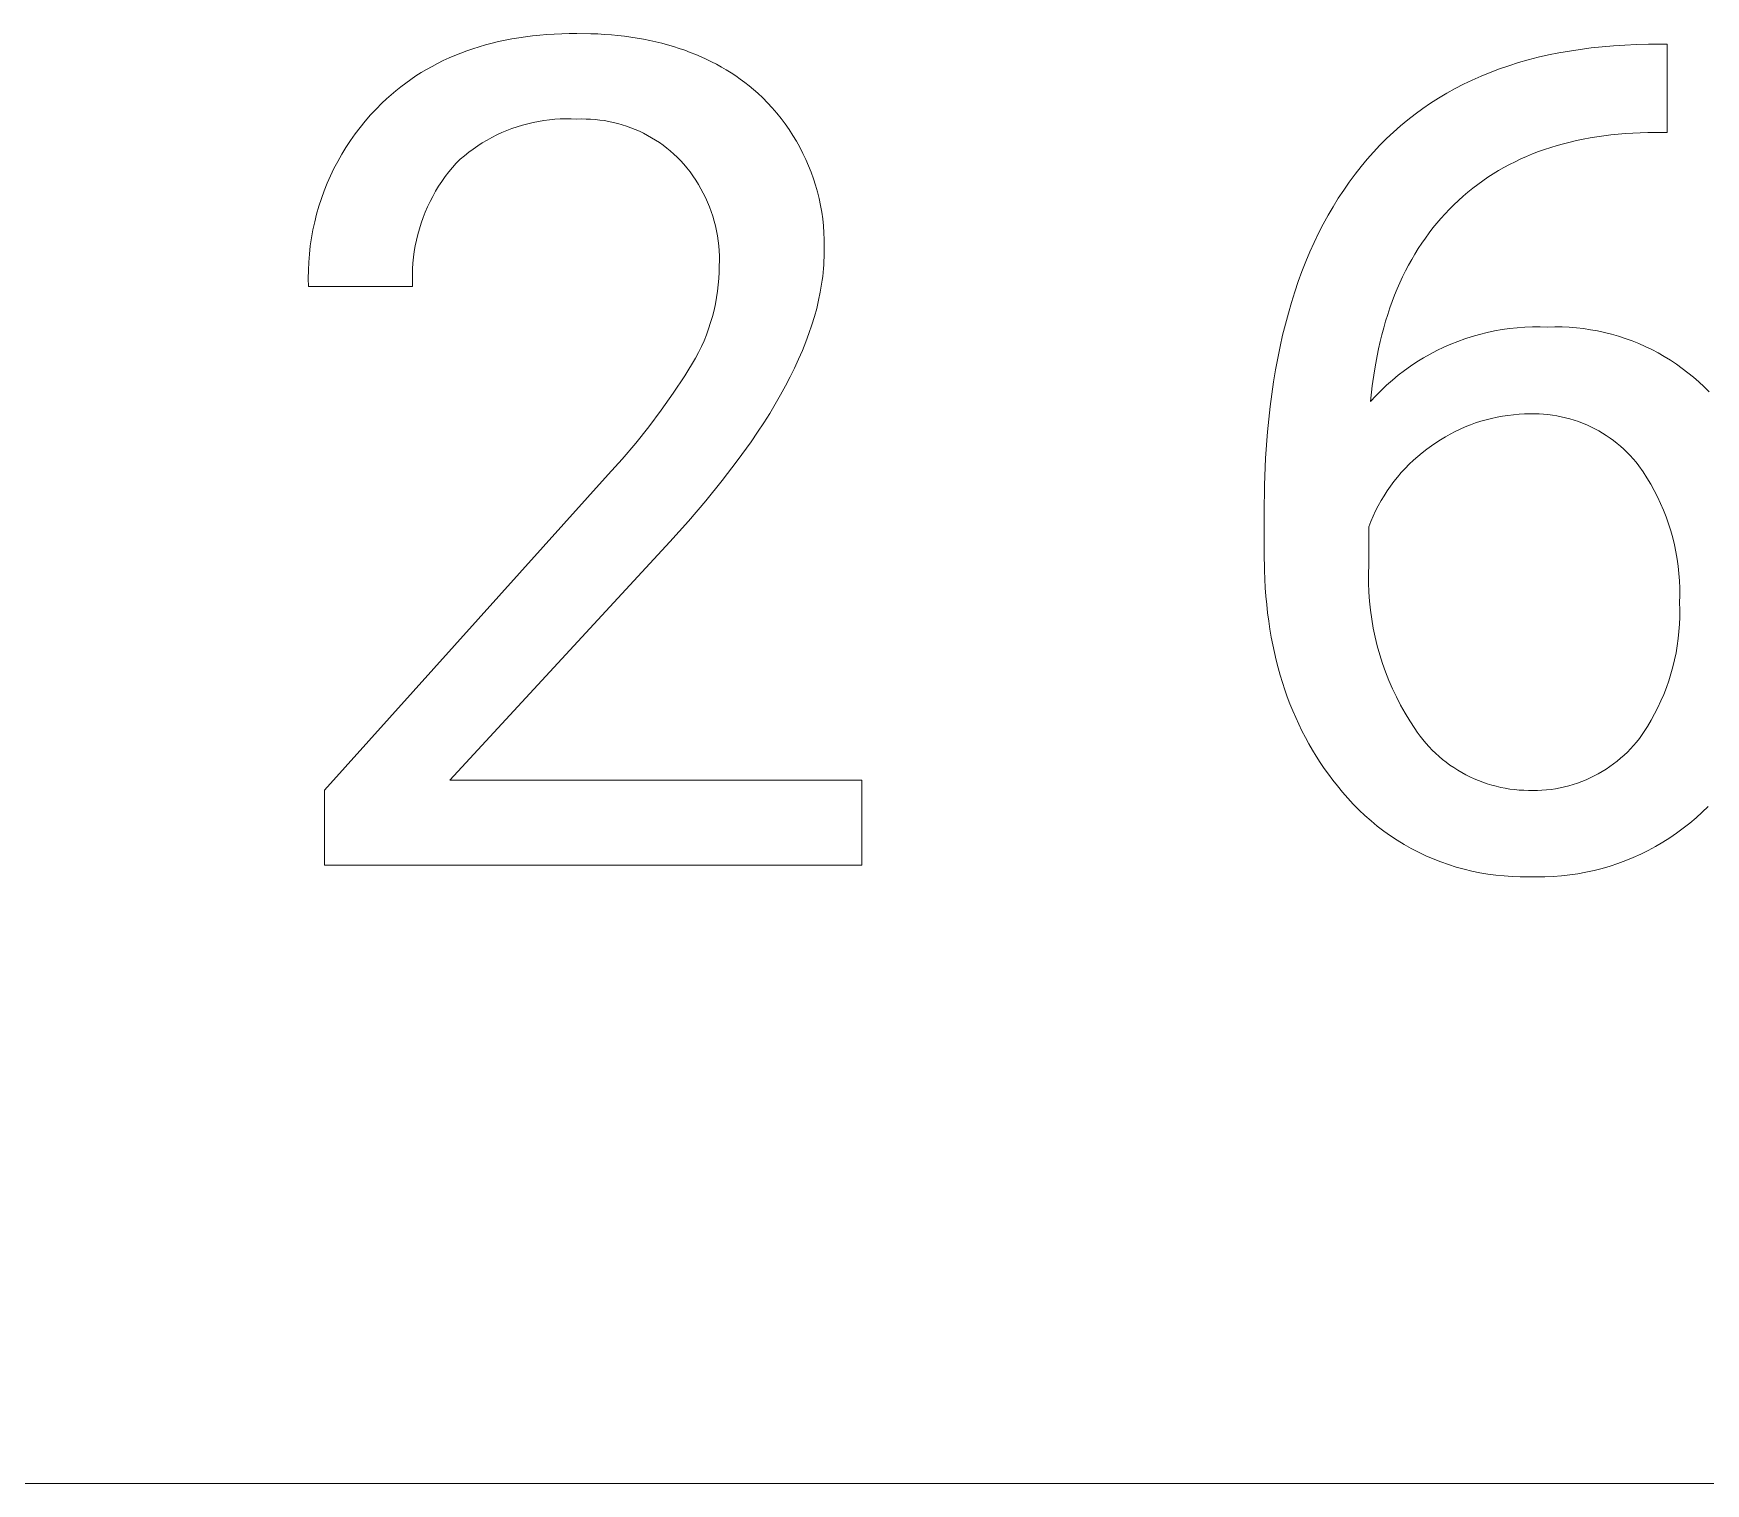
# Model space of a CAD drawing. Header units: millimetres. Extents: x 1348 to 6197, y -150 to 3238.
# Drawn here: x 5207.3 to 5300.9, y 121.2 to 202.3 of the extents above; entities that cross this region are included whole.
import ezdxf

# ---------------------------------------------------------------- set-up
doc = ezdxf.new("R2010")
doc.units = ezdxf.units.MM
doc.header["$MEASUREMENT"] = 0
doc.layers.add('Domyślny', color=7, linetype='Continuous', true_color=0x000000)

msp = doc.modelspace()

# ---------------------------------------------------------------- linework, layer by layer
at = {"layer": 'Domyślny', "color": 18, "lineweight": 15, "true_color": 0x000000}
for p, q in [((5234.899, 202.157), (5235.292, 202.206)), ((5235.292, 202.206), (5235.691, 202.248)), ((5235.691, 202.248), (5236.094, 202.282)), ((5236.094, 202.282), (5236.504, 202.309)), ((5236.504, 202.309), (5236.918, 202.328)), ((5236.918, 202.328), (5237.338, 202.339)), ((5237.338, 202.339), (5237.764, 202.343)), ((5237.764, 202.343), (5238.553, 202.33)), ((5238.553, 202.33), (5238.94, 202.313)), ((5238.94, 202.313), (5239.321, 202.29)), ((5239.321, 202.29), (5239.697, 202.261)), ((5239.697, 202.261), (5240.068, 202.225)), ((5240.068, 202.225), (5240.434, 202.183)), ((5240.434, 202.183), (5240.795, 202.134)), ((5230.939, 201.111), (5231.271, 201.244)), ((5231.271, 201.244), (5231.61, 201.37)), ((5231.61, 201.37), (5231.953, 201.488)), ((5231.953, 201.488), (5232.303, 201.598)), ((5232.303, 201.598), (5232.657, 201.701)), ((5232.657, 201.701), (5233.017, 201.796)), ((5233.017, 201.796), (5233.383, 201.883)), ((5233.383, 201.883), (5233.754, 201.963)), ((5233.754, 201.963), (5234.13, 202.035)), ((5234.13, 202.035), (5234.512, 202.1)), ((5234.512, 202.1), (5234.899, 202.157)), ((5240.795, 202.134), (5241.15, 202.078)), ((5241.15, 202.078), (5241.501, 202.016)), ((5241.501, 202.016), (5241.846, 201.948)), ((5241.846, 201.948), (5242.185, 201.873)), ((5242.185, 201.873), (5242.52, 201.791)), ((5242.52, 201.791), (5242.849, 201.703)), ((5242.849, 201.703), (5243.174, 201.608)), ((5243.174, 201.608), (5243.493, 201.507)), ((5243.493, 201.507), (5243.806, 201.399)), ((5243.806, 201.399), (5244.115, 201.285)), ((5244.115, 201.285), (5244.418, 201.164)), ((5292.153, 201.138), (5292.733, 201.255)), ((5292.733, 201.255), (5293.324, 201.36)), ((5293.324, 201.36), (5293.924, 201.453)), ((5293.924, 201.453), (5294.535, 201.532)), ((5294.535, 201.532), (5295.156, 201.599)), ((5295.156, 201.599), (5295.788, 201.652)), ((5295.788, 201.652), (5296.43, 201.693)), ((5296.43, 201.693), (5297.082, 201.722)), ((5297.082, 201.722), (5297.744, 201.737)), ((5297.744, 201.737), (5298.794, 201.737)), ((5298.794, 201.737), (5298.794, 196.796)), ((5229.056, 200.149), (5229.356, 200.329)), ((5229.356, 200.329), (5229.662, 200.5)), ((5229.662, 200.5), (5229.973, 200.664)), ((5229.973, 200.664), (5230.289, 200.821)), ((5230.289, 200.821), (5230.611, 200.97)), ((5230.611, 200.97), (5230.939, 201.111)), ((5244.418, 201.164), (5244.717, 201.037)), ((5244.717, 201.037), (5245.01, 200.903)), ((5245.01, 200.903), (5245.297, 200.763)), ((5245.297, 200.763), (5245.58, 200.616)), ((5245.58, 200.616), (5245.857, 200.462)), ((5245.857, 200.462), (5246.13, 200.302)), ((5246.13, 200.302), (5246.396, 200.136)), ((5288.89, 200.162), (5289.408, 200.357)), ((5289.408, 200.357), (5289.937, 200.539)), ((5289.937, 200.539), (5290.475, 200.708)), ((5290.475, 200.708), (5291.024, 200.864)), ((5291.024, 200.864), (5291.584, 201.007)), ((5291.584, 201.007), (5292.153, 201.138)), ((5227.909, 199.354), (5228.187, 199.564)), ((5228.187, 199.564), (5228.471, 199.767)), ((5228.471, 199.767), (5228.761, 199.962)), ((5228.761, 199.962), (5229.056, 200.149)), ((5246.396, 200.136), (5246.658, 199.963)), ((5246.658, 199.963), (5246.915, 199.783)), ((5246.915, 199.783), (5247.166, 199.597)), ((5247.166, 199.597), (5247.412, 199.405)), ((5247.412, 199.405), (5247.653, 199.206)), ((5286.921, 199.256), (5287.398, 199.501)), ((5287.398, 199.501), (5287.885, 199.735)), ((5287.885, 199.735), (5288.383, 199.955)), ((5288.383, 199.955), (5288.89, 200.162)), ((5226.527, 198.113), (5226.848, 198.435)), ((5226.848, 198.435), (5227.105, 198.676)), ((5227.105, 198.676), (5227.368, 198.91)), ((5227.368, 198.91), (5227.635, 199.136)), ((5227.635, 199.136), (5227.909, 199.354)), ((5247.653, 199.206), (5247.889, 199)), ((5247.889, 199), (5248.169, 198.735)), ((5248.169, 198.735), (5248.439, 198.461)), ((5248.439, 198.461), (5248.701, 198.178)), ((5285.117, 198.144), (5285.553, 198.441)), ((5285.553, 198.441), (5285.998, 198.725)), ((5285.998, 198.725), (5286.455, 198.997)), ((5286.455, 198.997), (5286.921, 199.256)), ((5225.918, 197.436), (5226.217, 197.78)), ((5226.217, 197.78), (5226.527, 198.113)), ((5236.228, 197.509), (5235.922, 197.47)), ((5236.534, 197.538), (5236.228, 197.509)), ((5236.841, 197.556), (5236.534, 197.538)), ((5237.149, 197.563), (5236.841, 197.556)), ((5237.457, 197.56), (5237.149, 197.563)), ((5237.764, 197.547), (5237.457, 197.56)), ((5238.021, 197.555), (5237.764, 197.547)), ((5238.279, 197.554), (5238.021, 197.555)), ((5238.536, 197.544), (5238.279, 197.554)), ((5238.792, 197.525), (5238.536, 197.544)), ((5239.048, 197.498), (5238.792, 197.525)), ((5239.303, 197.462), (5239.048, 197.498)), ((5248.701, 198.178), (5248.952, 197.886)), ((5248.952, 197.886), (5249.194, 197.586)), ((5249.194, 197.586), (5249.426, 197.278)), ((5283.872, 197.175), (5284.277, 197.511)), ((5284.277, 197.511), (5284.692, 197.834)), ((5284.692, 197.834), (5285.117, 198.144)), ((5225.093, 196.35), (5225.356, 196.721)), ((5225.356, 196.721), (5225.631, 197.083)), ((5225.631, 197.083), (5225.918, 197.436)), ((5233.284, 196.661), (5233.01, 196.522)), ((5233.563, 196.791), (5233.284, 196.661)), ((5233.847, 196.91), (5233.563, 196.791)), ((5234.134, 197.02), (5233.847, 196.91)), ((5234.425, 197.121), (5234.134, 197.02)), ((5234.72, 197.211), (5234.425, 197.121)), ((5235.017, 197.291), (5234.72, 197.211)), ((5235.316, 197.361), (5235.017, 197.291)), ((5235.618, 197.421), (5235.316, 197.361)), ((5235.922, 197.47), (5235.618, 197.421)), ((5239.557, 197.417), (5239.303, 197.462)), ((5239.808, 197.364), (5239.557, 197.417)), ((5240.058, 197.302), (5239.808, 197.364)), ((5240.306, 197.232), (5240.058, 197.302)), ((5240.551, 197.153), (5240.306, 197.232)), ((5240.793, 197.066), (5240.551, 197.153)), ((5241.032, 196.971), (5240.793, 197.066)), ((5241.267, 196.868), (5241.032, 196.971)), ((5241.499, 196.756), (5241.267, 196.868)), ((5241.728, 196.637), (5241.499, 196.756)), ((5241.951, 196.51), (5241.728, 196.637)), ((5249.426, 197.278), (5249.647, 196.963)), ((5249.647, 196.963), (5249.857, 196.64)), ((5249.857, 196.64), (5250.056, 196.311)), ((5283.094, 196.465), (5283.478, 196.826)), ((5283.478, 196.826), (5283.872, 197.175)), ((5294.866, 196.562), (5294.481, 196.499)), ((5295.257, 196.617), (5294.866, 196.562)), ((5295.652, 196.666), (5295.257, 196.617)), ((5296.054, 196.706), (5295.652, 196.666)), ((5296.46, 196.74), (5296.054, 196.706)), ((5296.872, 196.766), (5296.46, 196.74)), ((5297.289, 196.785), (5296.872, 196.766)), ((5297.712, 196.796), (5297.289, 196.785)), ((5298.794, 196.796), (5297.712, 196.796)), ((5224.606, 195.581), (5224.843, 195.969)), ((5224.843, 195.969), (5225.093, 196.35)), ((5231.716, 195.692), (5231.475, 195.5)), ((5231.963, 195.875), (5231.716, 195.692)), ((5232.216, 196.05), (5231.963, 195.875)), ((5232.475, 196.217), (5232.216, 196.05)), ((5232.74, 196.374), (5232.475, 196.217)), ((5233.01, 196.522), (5232.74, 196.374)), ((5242.171, 196.376), (5241.951, 196.51)), ((5242.386, 196.234), (5242.171, 196.376)), ((5242.595, 196.085), (5242.386, 196.234)), ((5242.8, 195.929), (5242.595, 196.085)), ((5242.999, 195.766), (5242.8, 195.929)), ((5243.192, 195.596), (5242.999, 195.766)), ((5250.056, 196.311), (5250.244, 195.974)), ((5250.244, 195.974), (5250.421, 195.632)), ((5250.421, 195.632), (5250.586, 195.284)), ((5282.004, 195.303), (5282.357, 195.703)), ((5282.357, 195.703), (5282.72, 196.091)), ((5282.72, 196.091), (5283.094, 196.465)), ((5291.596, 195.728), (5291.26, 195.598)), ((5291.938, 195.85), (5291.596, 195.728)), ((5292.285, 195.965), (5291.938, 195.85)), ((5292.638, 196.073), (5292.285, 195.965)), ((5292.996, 196.173), (5292.638, 196.073)), ((5293.359, 196.265), (5292.996, 196.173)), ((5293.728, 196.351), (5293.359, 196.265)), ((5294.102, 196.428), (5293.728, 196.351)), ((5294.481, 196.499), (5294.102, 196.428)), ((5223.974, 194.372), (5224.171, 194.782)), ((5224.171, 194.782), (5224.382, 195.185)), ((5224.382, 195.185), (5224.606, 195.581)), ((5230.799, 194.846), (5230.593, 194.592)), ((5231.014, 195.092), (5230.799, 194.846)), ((5231.241, 195.3), (5231.014, 195.092)), ((5231.475, 195.5), (5231.241, 195.3)), ((5243.38, 195.42), (5243.192, 195.596)), ((5243.561, 195.238), (5243.38, 195.42)), ((5243.749, 195.029), (5243.561, 195.238)), ((5243.929, 194.814), (5243.749, 195.029)), ((5244.101, 194.593), (5243.929, 194.814)), ((5250.586, 195.284), (5250.74, 194.931)), ((5250.74, 194.931), (5250.881, 194.573)), ((5281.327, 194.465), (5281.661, 194.89)), ((5281.661, 194.89), (5282.004, 195.303)), ((5289.658, 194.838), (5289.354, 194.664)), ((5289.968, 195.005), (5289.658, 194.838)), ((5290.283, 195.164), (5289.968, 195.005)), ((5290.603, 195.317), (5290.283, 195.164)), ((5290.929, 195.461), (5290.603, 195.317)), ((5291.26, 195.598), (5290.929, 195.461)), ((5223.622, 193.533), (5223.791, 193.955)), ((5223.791, 193.955), (5223.974, 194.372)), ((5230.028, 193.79), (5229.858, 193.511)), ((5230.207, 194.064), (5230.028, 193.79)), ((5230.395, 194.331), (5230.207, 194.064)), ((5230.593, 194.592), (5230.395, 194.331)), ((5244.266, 194.366), (5244.101, 194.593)), ((5244.423, 194.134), (5244.266, 194.366)), ((5244.572, 193.896), (5244.423, 194.134)), ((5244.713, 193.653), (5244.572, 193.896)), ((5250.881, 194.573), (5251.011, 194.21)), ((5251.011, 194.21), (5251.128, 193.843)), ((5251.128, 193.843), (5251.233, 193.472)), ((5280.691, 193.58), (5281.004, 194.028)), ((5281.004, 194.028), (5281.327, 194.465)), ((5288.192, 193.892), (5287.915, 193.68)), ((5288.475, 194.096), (5288.192, 193.892)), ((5288.762, 194.293), (5288.475, 194.096)), ((5289.056, 194.482), (5288.762, 194.293)), ((5289.354, 194.664), (5289.056, 194.482)), ((5223.327, 192.672), (5223.468, 193.105)), ((5223.468, 193.105), (5223.622, 193.533)), ((5229.548, 192.935), (5229.408, 192.639)), ((5229.698, 193.225), (5229.548, 192.935)), ((5229.858, 193.511), (5229.698, 193.225)), ((5244.845, 193.406), (5244.713, 193.653)), ((5244.969, 193.155), (5244.845, 193.406)), ((5245.084, 192.899), (5244.969, 193.155)), ((5245.19, 192.639), (5245.084, 192.899)), ((5251.233, 193.472), (5251.325, 193.098)), ((5251.325, 193.098), (5251.404, 192.721)), ((5280.098, 192.648), (5280.389, 193.12)), ((5280.389, 193.12), (5280.691, 193.58)), ((5287.116, 193), (5286.861, 192.759)), ((5287.377, 193.234), (5287.116, 193)), ((5287.643, 193.461), (5287.377, 193.234)), ((5287.915, 193.68), (5287.643, 193.461)), ((5223.091, 191.794), (5223.202, 192.235)), ((5223.202, 192.235), (5223.327, 192.672)), ((5229.159, 192.034), (5229.05, 191.726)), ((5229.278, 192.339), (5229.159, 192.034)), ((5229.408, 192.639), (5229.278, 192.339)), ((5245.287, 192.376), (5245.19, 192.639)), ((5245.376, 192.11), (5245.287, 192.376)), ((5245.455, 191.841), (5245.376, 192.11)), ((5251.404, 192.721), (5251.471, 192.342)), ((5251.471, 192.342), (5251.526, 191.96)), ((5251.526, 191.96), (5251.567, 191.577)), ((5279.547, 191.67), (5279.817, 192.165)), ((5279.817, 192.165), (5280.098, 192.648)), ((5286.136, 191.995), (5285.908, 191.729)), ((5286.371, 192.256), (5286.136, 191.995)), ((5286.613, 192.511), (5286.371, 192.256)), ((5286.861, 192.759), (5286.613, 192.511)), ((5222.914, 190.901), (5222.995, 191.349)), ((5222.995, 191.349), (5223.091, 191.794)), ((5228.865, 191.099), (5228.788, 190.781)), ((5228.952, 191.414), (5228.865, 191.099)), ((5229.05, 191.726), (5228.952, 191.414)), ((5245.524, 191.569), (5245.455, 191.841)), ((5245.585, 191.296), (5245.524, 191.569)), ((5245.636, 191.02), (5245.585, 191.296)), ((5245.677, 190.743), (5245.636, 191.02)), ((5251.567, 191.577), (5251.595, 191.193)), ((5251.595, 191.193), (5251.611, 190.808)), ((5279.038, 190.645), (5279.287, 191.163)), ((5279.287, 191.163), (5279.547, 191.67)), ((5285.472, 191.177), (5285.264, 190.891)), ((5285.687, 191.456), (5285.472, 191.177)), ((5285.908, 191.729), (5285.687, 191.456)), ((5222.797, 189.999), (5222.848, 190.451)), ((5222.848, 190.451), (5222.914, 190.901)), ((5228.668, 190.138), (5228.625, 189.814)), ((5228.723, 190.46), (5228.668, 190.138)), ((5228.788, 190.781), (5228.723, 190.46)), ((5245.709, 190.464), (5245.677, 190.743)), ((5245.732, 190.184), (5245.709, 190.464)), ((5245.744, 189.904), (5245.732, 190.184)), ((5251.603, 190.038), (5251.601, 189.826)), ((5251.613, 190.423), (5251.603, 190.038)), ((5251.611, 190.808), (5251.613, 190.423)), ((5278.572, 189.573), (5278.8, 190.115)), ((5278.8, 190.115), (5279.038, 190.645)), ((5284.867, 190.302), (5284.678, 189.998)), ((5285.062, 190.6), (5284.867, 190.302)), ((5285.264, 190.891), (5285.062, 190.6)), ((5222.736, 188.636), (5222.741, 189.091)), ((5222.741, 189.091), (5222.762, 189.545)), ((5222.762, 189.545), (5222.797, 189.999)), ((5228.572, 189.162), (5228.562, 188.835)), ((5228.593, 189.488), (5228.572, 189.162)), ((5228.625, 189.814), (5228.593, 189.488)), ((5245.735, 188.984), (5245.741, 189.344)), ((5245.741, 189.344), (5245.748, 189.624)), ((5245.748, 189.624), (5245.744, 189.904)), ((5251.569, 189.183), (5251.55, 188.966)), ((5251.584, 189.398), (5251.569, 189.183)), ((5251.595, 189.613), (5251.584, 189.398)), ((5251.601, 189.826), (5251.595, 189.613)), ((5278.355, 189.019), (5278.572, 189.573)), ((5284.321, 189.372), (5284.152, 189.05)), ((5284.496, 189.688), (5284.321, 189.372)), ((5284.678, 189.998), (5284.496, 189.688)), ((5222.747, 188.181), (5222.736, 188.636)), ((5228.576, 188.181), (5222.747, 188.181)), ((5228.562, 188.835), (5228.563, 188.508)), ((5228.563, 188.508), (5228.576, 188.181)), ((5245.643, 187.911), (5245.685, 188.267)), ((5245.685, 188.267), (5245.716, 188.625)), ((5245.716, 188.625), (5245.735, 188.984)), ((5251.468, 188.307), (5251.392, 187.861)), ((5251.5, 188.528), (5251.468, 188.307)), ((5251.527, 188.747), (5251.5, 188.528)), ((5251.55, 188.966), (5251.527, 188.747)), ((5277.952, 187.878), (5278.148, 188.454)), ((5278.148, 188.454), (5278.355, 189.019)), ((5283.834, 188.387), (5283.685, 188.046)), ((5283.99, 188.721), (5283.834, 188.387)), ((5284.152, 189.05), (5283.99, 188.721)), ((5245.445, 186.852), (5245.523, 187.202)), ((5245.523, 187.202), (5245.589, 187.556)), ((5245.589, 187.556), (5245.643, 187.911)), ((5251.3, 187.41), (5251.19, 186.954)), ((5251.392, 187.861), (5251.3, 187.41)), ((5277.592, 186.689), (5277.766, 187.289)), ((5277.766, 187.289), (5277.952, 187.878)), ((5283.407, 187.345), (5283.278, 186.986)), ((5283.543, 187.699), (5283.407, 187.345)), ((5283.685, 188.046), (5283.543, 187.699)), ((5245.255, 186.159), (5245.356, 186.503)), ((5245.356, 186.503), (5245.445, 186.852)), ((5251.064, 186.493), (5250.921, 186.027)), ((5251.19, 186.954), (5251.064, 186.493)), ((5277.427, 186.077), (5277.592, 186.689)), ((5283.155, 186.62), (5283.039, 186.248)), ((5283.278, 186.986), (5283.155, 186.62)), ((5244.886, 185.147), (5245.02, 185.48)), ((5245.02, 185.48), (5245.143, 185.817)), ((5245.143, 185.817), (5245.255, 186.159)), ((5250.76, 185.555), (5250.583, 185.078)), ((5250.921, 186.027), (5250.76, 185.555)), ((5277.131, 184.819), (5277.274, 185.454)), ((5277.274, 185.454), (5277.427, 186.077)), ((5282.826, 185.485), (5282.73, 185.095)), ((5282.929, 185.87), (5282.826, 185.485)), ((5283.039, 186.248), (5282.929, 185.87)), ((5287.48, 185.253), (5287.886, 185.385)), ((5287.886, 185.385), (5288.298, 185.502)), ((5288.298, 185.502), (5288.712, 185.605)), ((5288.712, 185.605), (5289.131, 185.694)), ((5289.131, 185.694), (5289.552, 185.769)), ((5289.552, 185.769), (5289.975, 185.829)), ((5289.975, 185.829), (5290.4, 185.875)), ((5290.4, 185.875), (5290.826, 185.906)), ((5290.826, 185.906), (5291.254, 185.923)), ((5291.254, 185.923), (5291.681, 185.925)), ((5291.681, 185.925), (5292.109, 185.912)), ((5292.109, 185.912), (5292.51, 185.921)), ((5292.51, 185.921), (5292.912, 185.917)), ((5292.912, 185.917), (5293.313, 185.899)), ((5293.313, 185.899), (5293.713, 185.868)), ((5293.713, 185.868), (5294.112, 185.823)), ((5294.112, 185.823), (5294.509, 185.765)), ((5294.509, 185.765), (5294.904, 185.693)), ((5294.904, 185.693), (5295.296, 185.608)), ((5295.296, 185.608), (5295.686, 185.51)), ((5295.686, 185.51), (5296.072, 185.398)), ((5296.072, 185.398), (5296.453, 185.274)), ((5244.417, 184.176), (5244.584, 184.494)), ((5244.584, 184.494), (5244.74, 184.818)), ((5244.74, 184.818), (5244.886, 185.147)), ((5250.39, 184.596), (5250.179, 184.109)), ((5250.583, 185.078), (5250.39, 184.596)), ((5276.998, 184.172), (5277.131, 184.819)), ((5282.64, 184.698), (5282.557, 184.295)), ((5282.73, 185.095), (5282.64, 184.698)), ((5285.154, 184.181), (5285.525, 184.393)), ((5285.525, 184.393), (5285.904, 184.591)), ((5285.904, 184.591), (5286.289, 184.777)), ((5286.289, 184.777), (5286.68, 184.949)), ((5286.68, 184.949), (5287.077, 185.108)), ((5287.077, 185.108), (5287.48, 185.253)), ((5296.453, 185.274), (5296.831, 185.137)), ((5296.831, 185.137), (5297.203, 184.987)), ((5297.203, 184.987), (5297.57, 184.825)), ((5297.57, 184.825), (5297.932, 184.651)), ((5297.932, 184.651), (5298.287, 184.464)), ((5298.287, 184.464), (5298.636, 184.265)), ((5243.806, 183.182), (5244.417, 184.176)), ((5249.951, 183.617), (5249.707, 183.12)), ((5250.179, 184.109), (5249.951, 183.617)), ((5276.765, 182.843), (5276.876, 183.513)), ((5276.876, 183.513), (5276.998, 184.172)), ((5282.41, 183.47), (5282.289, 182.621)), ((5282.48, 183.886), (5282.41, 183.47)), ((5282.557, 184.295), (5282.48, 183.886)), ((5283.746, 183.212), (5284.085, 183.472)), ((5284.085, 183.472), (5284.433, 183.721)), ((5284.433, 183.721), (5284.79, 183.957)), ((5284.79, 183.957), (5285.154, 184.181)), ((5298.636, 184.265), (5298.978, 184.055)), ((5298.978, 184.055), (5299.313, 183.833)), ((5299.313, 183.833), (5299.64, 183.6)), ((5299.64, 183.6), (5299.959, 183.357)), ((5243.165, 182.206), (5243.806, 183.182)), ((5249.445, 182.618), (5249.167, 182.11)), ((5249.707, 183.12), (5249.445, 182.618)), ((5276.574, 181.468), (5276.765, 182.843)), ((5282.289, 182.621), (5282.194, 181.746)), ((5282.784, 182.364), (5283.095, 182.658)), ((5283.095, 182.658), (5283.416, 182.94)), ((5283.416, 182.94), (5283.746, 183.212)), ((5299.959, 183.357), (5300.27, 183.102)), ((5300.27, 183.102), (5300.572, 182.838)), ((5300.572, 182.838), (5300.864, 182.563)), ((5300.864, 182.563), (5301.148, 182.278)), ((5242.494, 181.251), (5243.165, 182.206)), ((5248.872, 181.598), (5248.56, 181.08)), ((5249.167, 182.11), (5248.872, 181.598)), ((5282.194, 181.746), (5282.484, 182.06)), ((5282.484, 182.06), (5282.784, 182.364)), ((5241.794, 180.318), (5242.494, 181.251)), ((5248.56, 181.08), (5248.231, 180.558)), ((5276.426, 180.045), (5276.574, 181.468)), ((5288.667, 180.726), (5288.368, 180.64)), ((5288.968, 180.802), (5288.667, 180.726)), ((5289.272, 180.868), (5288.968, 180.802)), ((5289.577, 180.924), (5289.272, 180.868)), ((5289.885, 180.97), (5289.577, 180.924)), ((5290.193, 181.006), (5289.885, 180.97)), ((5290.503, 181.031), (5290.193, 181.006)), ((5290.813, 181.047), (5290.503, 181.031)), ((5291.124, 181.052), (5290.813, 181.047)), ((5291.374, 181.054), (5291.124, 181.052)), ((5291.624, 181.049), (5291.374, 181.054)), ((5291.874, 181.035), (5291.624, 181.049)), ((5292.123, 181.012), (5291.874, 181.035)), ((5292.371, 180.982), (5292.123, 181.012)), ((5292.618, 180.942), (5292.371, 180.982)), ((5292.864, 180.895), (5292.618, 180.942)), ((5293.108, 180.839), (5292.864, 180.895)), ((5293.35, 180.775), (5293.108, 180.839)), ((5293.589, 180.702), (5293.35, 180.775)), ((5293.826, 180.622), (5293.589, 180.702)), ((5241.065, 179.406), (5241.794, 180.318)), ((5247.885, 180.03), (5247.522, 179.497)), ((5248.231, 180.558), (5247.885, 180.03)), ((5276.32, 178.576), (5276.426, 180.045)), ((5286.381, 179.768), (5286.115, 179.607)), ((5286.652, 179.921), (5286.381, 179.768)), ((5286.928, 180.064), (5286.652, 179.921)), ((5287.208, 180.198), (5286.928, 180.064)), ((5287.492, 180.323), (5287.208, 180.198)), ((5287.781, 180.438), (5287.492, 180.323)), ((5288.073, 180.544), (5287.781, 180.438)), ((5288.368, 180.64), (5288.073, 180.544)), ((5294.06, 180.534), (5293.826, 180.622)), ((5294.291, 180.438), (5294.06, 180.534)), ((5294.519, 180.334), (5294.291, 180.438)), ((5294.743, 180.222), (5294.519, 180.334)), ((5294.963, 180.103), (5294.743, 180.222)), ((5295.178, 179.976), (5294.963, 180.103)), ((5295.39, 179.843), (5295.178, 179.976)), ((5295.597, 179.702), (5295.39, 179.843)), ((5240.308, 178.517), (5241.065, 179.406)), ((5247.522, 179.497), (5246.746, 178.416)), ((5285.084, 178.873), (5284.835, 178.667)), ((5285.339, 179.07), (5285.084, 178.873)), ((5285.601, 179.259), (5285.339, 179.07)), ((5285.855, 179.437), (5285.601, 179.259)), ((5286.115, 179.607), (5285.855, 179.437)), ((5295.799, 179.554), (5295.597, 179.702)), ((5295.995, 179.4), (5295.799, 179.554)), ((5296.187, 179.239), (5295.995, 179.4)), ((5296.373, 179.071), (5296.187, 179.239)), ((5296.553, 178.897), (5296.373, 179.071)), ((5296.727, 178.718), (5296.553, 178.897)), ((5239.524, 177.652), (5240.308, 178.517)), ((5246.746, 178.416), (5245.902, 177.315)), ((5276.256, 177.06), (5276.32, 178.576)), ((5284.134, 178.001), (5283.915, 177.763)), ((5284.36, 178.231), (5284.134, 178.001)), ((5284.594, 178.453), (5284.36, 178.231)), ((5284.835, 178.667), (5284.594, 178.453)), ((5296.895, 178.532), (5296.727, 178.718)), ((5297.056, 178.341), (5296.895, 178.532)), ((5297.211, 178.145), (5297.056, 178.341)), ((5297.444, 177.811), (5297.211, 178.145)), ((5223.635, 159.986), (5239.524, 177.652)), ((5245.902, 177.315), (5244.99, 176.193)), ((5276.235, 175.497), (5276.256, 177.06)), ((5283.31, 177.008), (5283.125, 176.743)), ((5283.503, 177.267), (5283.31, 177.008)), ((5283.705, 177.518), (5283.503, 177.267)), ((5283.915, 177.763), (5283.705, 177.518)), ((5297.665, 177.469), (5297.444, 177.811)), ((5297.874, 177.121), (5297.665, 177.469)), ((5298.072, 176.765), (5297.874, 177.121)), ((5244.99, 176.193), (5244.011, 175.052)), ((5282.783, 176.196), (5282.626, 175.914)), ((5282.95, 176.473), (5282.783, 176.196)), ((5283.125, 176.743), (5282.95, 176.473)), ((5298.258, 176.403), (5298.072, 176.765)), ((5298.431, 176.035), (5298.258, 176.403)), ((5298.592, 175.661), (5298.431, 176.035)), ((5244.011, 175.052), (5242.964, 173.89)), ((5276.235, 173.268), (5276.235, 175.497)), ((5282.214, 175.038), (5282.097, 174.738)), ((5282.342, 175.335), (5282.214, 175.038)), ((5282.479, 175.627), (5282.342, 175.335)), ((5282.626, 175.914), (5282.479, 175.627)), ((5298.74, 175.282), (5298.592, 175.661)), ((5298.876, 174.899), (5298.74, 175.282)), ((5282.097, 174.738), (5282.097, 172.606)), ((5298.998, 174.511), (5298.876, 174.899)), ((5299.108, 174.119), (5298.998, 174.511)), ((5299.204, 173.723), (5299.108, 174.119)), ((5242.964, 173.89), (5230.659, 160.552)), ((5276.251, 172.281), (5276.235, 173.268)), ((5299.287, 173.325), (5299.204, 173.723)), ((5299.356, 172.924), (5299.287, 173.325)), ((5276.299, 171.317), (5276.251, 172.281)), ((5282.097, 172.606), (5282.081, 172.097)), ((5299.412, 172.521), (5299.356, 172.924)), ((5299.455, 172.117), (5299.412, 172.521)), ((5276.336, 170.843), (5276.299, 171.317)), ((5282.081, 172.097), (5282.082, 171.588)), ((5282.082, 171.588), (5282.101, 171.079)), ((5299.484, 171.711), (5299.455, 172.117)), ((5299.499, 171.304), (5299.484, 171.711)), ((5299.5, 170.897), (5299.499, 171.304)), ((5276.38, 170.376), (5276.336, 170.843)), ((5276.432, 169.914), (5276.38, 170.376)), ((5282.101, 171.079), (5282.137, 170.571)), ((5282.137, 170.571), (5282.19, 170.065)), ((5299.488, 170.491), (5299.5, 170.897)), ((5299.501, 170.087), (5299.488, 170.491)), ((5276.492, 169.459), (5276.432, 169.914)), ((5276.561, 169.008), (5276.492, 169.459)), ((5282.19, 170.065), (5282.26, 169.56)), ((5282.26, 169.56), (5282.347, 169.059)), ((5299.485, 169.279), (5299.5, 169.683)), ((5299.5, 169.683), (5299.501, 170.087)), ((5276.637, 168.564), (5276.561, 169.008)), ((5276.721, 168.126), (5276.637, 168.564)), ((5282.347, 169.059), (5282.451, 168.56)), ((5282.451, 168.56), (5282.572, 168.066)), ((5299.361, 168.074), (5299.416, 168.474)), ((5299.416, 168.474), (5299.457, 168.876)), ((5299.457, 168.876), (5299.485, 169.279)), ((5276.813, 167.693), (5276.721, 168.126)), ((5276.914, 167.266), (5276.813, 167.693)), ((5282.572, 168.066), (5282.709, 167.575)), ((5282.709, 167.575), (5282.863, 167.09)), ((5299.211, 167.28), (5299.293, 167.676)), ((5299.293, 167.676), (5299.361, 168.074)), ((5277.022, 166.845), (5276.914, 167.266)), ((5277.138, 166.429), (5277.022, 166.845)), ((5282.863, 167.09), (5283.033, 166.61)), ((5283.033, 166.61), (5283.22, 166.136)), ((5299.009, 166.498), (5299.116, 166.888)), ((5299.116, 166.888), (5299.211, 167.28)), ((5277.263, 166.02), (5277.138, 166.429)), ((5277.395, 165.616), (5277.263, 166.02)), ((5283.22, 166.136), (5283.422, 165.669)), ((5283.422, 165.669), (5283.64, 165.209)), ((5298.608, 165.355), (5298.754, 165.731)), ((5298.754, 165.731), (5298.888, 166.113)), ((5298.888, 166.113), (5299.009, 166.498)), ((5277.535, 165.217), (5277.395, 165.616)), ((5277.683, 164.825), (5277.535, 165.217)), ((5277.84, 164.438), (5277.683, 164.825)), ((5283.64, 165.209), (5283.874, 164.757)), ((5283.874, 164.757), (5284.123, 164.312)), ((5298.278, 164.618), (5298.449, 164.984)), ((5298.449, 164.984), (5298.608, 165.355)), ((5278.004, 164.057), (5277.84, 164.438)), ((5278.176, 163.681), (5278.004, 164.057)), ((5284.123, 164.312), (5284.386, 163.877)), ((5284.386, 163.877), (5284.664, 163.45)), ((5297.692, 163.557), (5297.899, 163.904)), ((5297.899, 163.904), (5298.094, 164.258)), ((5298.094, 164.258), (5298.278, 164.618)), ((5278.356, 163.312), (5278.176, 163.681)), ((5278.545, 162.947), (5278.356, 163.312)), ((5278.741, 162.589), (5278.545, 162.947)), ((5284.664, 163.45), (5284.811, 163.235)), ((5284.811, 163.235), (5284.965, 163.025)), ((5284.965, 163.025), (5285.125, 162.82)), ((5297.085, 162.686), (5297.244, 162.885)), ((5297.244, 162.885), (5297.474, 163.217)), ((5297.474, 163.217), (5297.692, 163.557)), ((5278.945, 162.236), (5278.741, 162.589)), ((5279.157, 161.889), (5278.945, 162.236)), ((5285.125, 162.82), (5285.293, 162.621)), ((5285.293, 162.621), (5285.467, 162.428)), ((5285.467, 162.428), (5285.647, 162.24)), ((5285.647, 162.24), (5285.834, 162.059)), ((5285.834, 162.059), (5286.027, 161.885)), ((5296.193, 161.78), (5296.383, 161.949)), ((5296.383, 161.949), (5296.568, 162.125)), ((5296.568, 162.125), (5296.746, 162.306)), ((5296.746, 162.306), (5296.919, 162.493)), ((5296.919, 162.493), (5297.085, 162.686)), ((5279.377, 161.547), (5279.157, 161.889)), ((5279.605, 161.211), (5279.377, 161.547)), ((5279.841, 160.881), (5279.605, 161.211)), ((5286.027, 161.885), (5286.226, 161.716)), ((5286.226, 161.716), (5286.43, 161.555)), ((5286.43, 161.555), (5286.639, 161.401)), ((5286.639, 161.401), (5286.854, 161.254)), ((5286.854, 161.254), (5287.073, 161.114)), ((5287.073, 161.114), (5287.298, 160.982)), ((5294.94, 160.911), (5295.161, 161.038)), ((5295.161, 161.038), (5295.377, 161.172)), ((5295.377, 161.172), (5295.589, 161.314)), ((5295.589, 161.314), (5295.795, 161.462)), ((5295.795, 161.462), (5295.997, 161.618)), ((5295.997, 161.618), (5296.193, 161.78)), ((5230.659, 160.552), (5253.718, 160.552)), ((5253.718, 160.552), (5253.718, 155.788)), ((5280.085, 160.556), (5279.841, 160.881)), ((5280.337, 160.237), (5280.085, 160.556)), ((5280.622, 159.882), (5280.337, 160.237)), ((5287.298, 160.982), (5287.526, 160.857)), ((5287.526, 160.857), (5287.758, 160.74)), ((5287.758, 160.74), (5287.995, 160.631)), ((5287.995, 160.631), (5288.235, 160.53)), ((5288.235, 160.53), (5288.478, 160.438)), ((5288.478, 160.438), (5288.724, 160.353)), ((5288.724, 160.353), (5288.973, 160.277)), ((5288.973, 160.277), (5289.224, 160.209)), ((5289.224, 160.209), (5289.478, 160.15)), ((5289.478, 160.15), (5289.733, 160.1)), ((5289.733, 160.1), (5289.99, 160.058)), ((5289.99, 160.058), (5290.248, 160.025)), ((5292.297, 160.039), (5292.548, 160.076)), ((5292.548, 160.076), (5292.799, 160.123)), ((5292.799, 160.123), (5293.047, 160.178)), ((5293.047, 160.178), (5293.294, 160.241)), ((5293.294, 160.241), (5293.538, 160.312)), ((5293.538, 160.312), (5293.78, 160.392)), ((5293.78, 160.392), (5294.019, 160.48)), ((5294.019, 160.48), (5294.254, 160.576)), ((5294.254, 160.576), (5294.487, 160.68)), ((5294.487, 160.68), (5294.716, 160.791)), ((5294.716, 160.791), (5294.94, 160.911)), ((5223.635, 155.788), (5223.635, 159.986)), ((5280.919, 159.538), (5280.622, 159.882)), ((5281.228, 159.205), (5280.919, 159.538)), ((5281.548, 158.882), (5281.228, 159.205)), ((5290.248, 160.025), (5290.507, 160.001)), ((5290.507, 160.001), (5290.767, 159.985)), ((5290.767, 159.985), (5291.027, 159.978)), ((5291.027, 159.978), (5291.281, 159.973)), ((5291.281, 159.973), (5291.536, 159.977)), ((5291.536, 159.977), (5291.79, 159.989)), ((5291.79, 159.989), (5292.044, 160.009)), ((5292.044, 160.009), (5292.297, 160.039)), ((5281.879, 158.57), (5281.548, 158.882)), ((5282.221, 158.27), (5281.879, 158.57)), ((5282.573, 157.982), (5282.221, 158.27)), ((5300.414, 158.444), (5300.06, 158.145)), ((5300.757, 158.756), (5300.414, 158.444)), ((5301.089, 159.079), (5300.757, 158.756)), ((5282.935, 157.706), (5282.573, 157.982)), ((5283.306, 157.443), (5282.935, 157.706)), ((5283.685, 157.193), (5283.306, 157.443)), ((5298.94, 157.323), (5298.548, 157.076)), ((5299.323, 157.584), (5298.94, 157.323)), ((5299.696, 157.858), (5299.323, 157.584)), ((5300.06, 158.145), (5299.696, 157.858)), ((5284.074, 156.956), (5283.685, 157.193)), ((5284.47, 156.733), (5284.074, 156.956)), ((5284.873, 156.524), (5284.47, 156.733)), ((5285.284, 156.328), (5284.873, 156.524)), ((5285.701, 156.147), (5285.284, 156.328)), ((5297.324, 156.417), (5296.902, 156.226)), ((5297.74, 156.622), (5297.324, 156.417)), ((5298.148, 156.842), (5297.74, 156.622)), ((5298.548, 157.076), (5298.148, 156.842)), ((5253.718, 155.788), (5223.635, 155.788)), ((5286.124, 155.981), (5285.701, 156.147)), ((5286.553, 155.829), (5286.124, 155.981)), ((5286.986, 155.692), (5286.553, 155.829)), ((5287.425, 155.57), (5286.986, 155.692)), ((5287.867, 155.463), (5287.425, 155.57)), ((5288.312, 155.372), (5287.867, 155.463)), ((5288.76, 155.296), (5288.312, 155.372)), ((5294.253, 155.399), (5293.797, 155.315)), ((5294.706, 155.498), (5294.253, 155.399)), ((5295.155, 155.613), (5294.706, 155.498)), ((5295.599, 155.743), (5295.155, 155.613)), ((5296.039, 155.889), (5295.599, 155.743)), ((5296.474, 156.05), (5296.039, 155.889)), ((5296.902, 156.226), (5296.474, 156.05)), ((5289.211, 155.235), (5288.76, 155.296)), ((5289.664, 155.191), (5289.211, 155.235)), ((5290.117, 155.161), (5289.664, 155.191)), ((5290.572, 155.148), (5290.117, 155.161)), ((5291.027, 155.15), (5290.572, 155.148)), ((5291.49, 155.137), (5291.027, 155.15)), ((5291.953, 155.141), (5291.49, 155.137)), ((5292.416, 155.16), (5291.953, 155.141)), ((5292.878, 155.196), (5292.416, 155.16)), ((5293.339, 155.248), (5292.878, 155.196)), ((5293.797, 155.315), (5293.339, 155.248)), ((4364.914, 121.189), (6197.487, 121.189))]:
    msp.add_line(p, q, dxfattribs=at)

doc.saveas('drawing.dxf')
